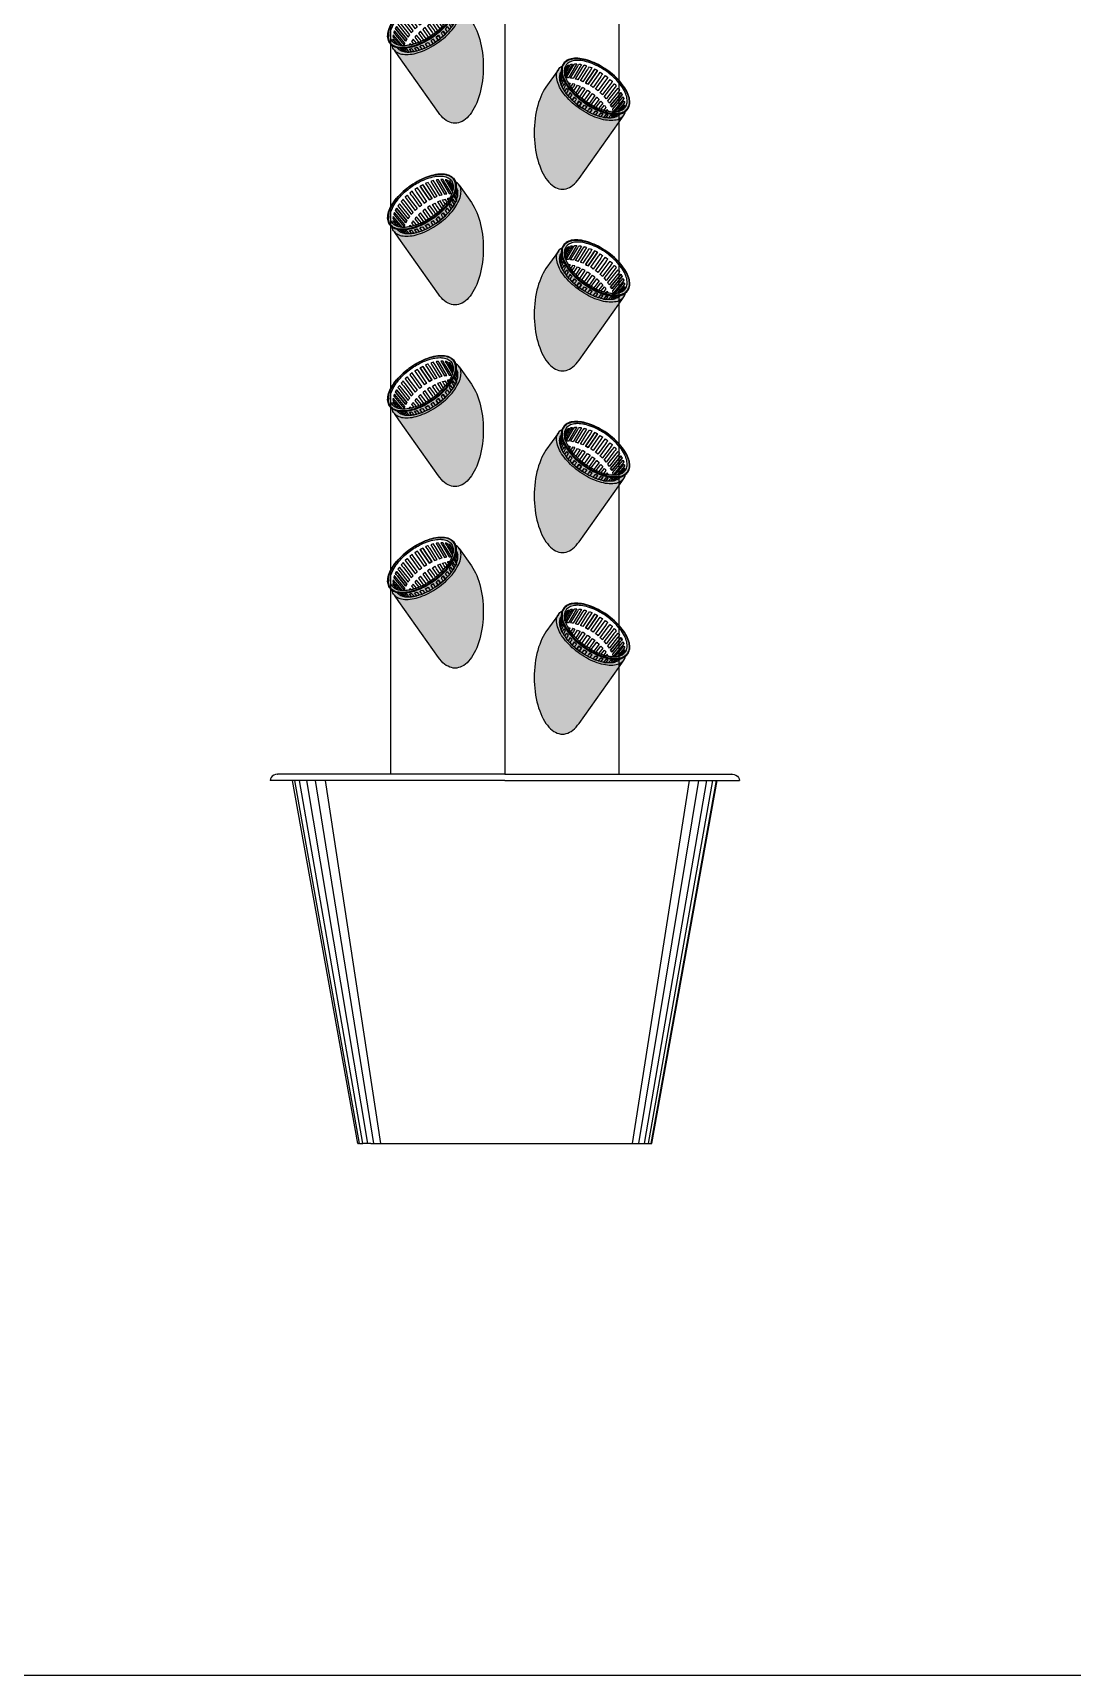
# Model space of a CAD drawing. Header units: metres. Extents: x -175 to 101, y -7 to 93.
# Drawn here: x -0.693 to 0.164, y -0.491 to 0.865 of the extents above; entities that cross this region are included whole.
import ezdxf

# ---------------------------------------------------------------- set-up
doc = ezdxf.new("R2010")
doc.units = ezdxf.units.M

# ---------------------------------------------------------------- blocks, each defined once
blk = doc.blocks.new('hidrop')
at = {"true_color": 0xffffff}
h = blk.add_hatch(color=7, dxfattribs=at)
h.dxf.hatch_style = 1
h.paths.add_polyline_path([(2.8209, -0.3979), (2.8245, -0.3927), (2.8252, -0.3919), (2.8257, -0.391), (2.8261, -0.39), (2.8265, -0.3887), (2.8269, -0.3884), (2.8277, -0.3877), (2.828, -0.3872), (2.8283, -0.3868), (2.8284, -0.3867), (2.8291, -0.3855), (2.8295, -0.3846), (2.8298, -0.3835), (2.83, -0.3825), (2.8301, -0.3813), (2.83, -0.3801), (2.8299, -0.3789), (2.8296, -0.3776), (2.8293, -0.3763), (2.8288, -0.3749), (2.8282, -0.3735), (2.8275, -0.3721), (2.8268, -0.3707), (2.8259, -0.3693), (2.8249, -0.3678), (2.8238, -0.3664), (2.8227, -0.3649), (2.8215, -0.3635), (2.8209, -0.3629), (2.8201, -0.3621), (2.8188, -0.3607), (2.8173, -0.3593), (2.8158, -0.358), (2.8142, -0.3567), (2.8126, -0.3555), (2.811, -0.3543), (2.8093, -0.3532), (2.8076, -0.3521), (2.8058, -0.3511), (2.8041, -0.3501), (2.8023, -0.3492), (2.8005, -0.3484), (2.7988, -0.3477), (2.797, -0.347), (2.7953, -0.3464), (2.7936, -0.346), (2.7919, -0.3455), (2.7903, -0.3452), (2.7887, -0.345), (2.7872, -0.3449), (2.7857, -0.3448), (2.7843, -0.3449), (2.7829, -0.345), (2.7817, -0.3452), (2.7805, -0.3455), (2.7794, -0.346), (2.7784, -0.3464), (2.7774, -0.347), (2.7766, -0.3477), (2.7759, -0.3484), (2.7753, -0.3492), (2.7752, -0.3494), (2.7744, -0.3505), (2.7741, -0.3513), (2.7732, -0.3519), (2.7724, -0.3525), (2.7717, -0.3533), (2.7711, -0.3541), (2.7608, -0.3686), (2.7597, -0.3704), (2.7586, -0.3723), (2.7575, -0.3744), (2.7566, -0.3766), (2.7557, -0.3789), (2.7548, -0.3813), (2.7541, -0.3838), (2.7534, -0.3865), (2.7528, -0.3891), (2.7523, -0.3919), (2.7519, -0.3947), (2.7516, -0.3976), (2.7514, -0.4005), (2.7512, -0.4034), (2.7512, -0.4063), (2.7512, -0.4093), (2.7514, -0.4122), (2.7516, -0.4151), (2.7519, -0.4179), (2.7523, -0.4207), (2.7528, -0.4235), (2.7534, -0.4262), (2.7541, -0.4288), (2.7548, -0.4313), (2.7557, -0.4338), (2.7566, -0.4361), (2.7575, -0.4383), (2.7586, -0.4403), (2.7597, -0.4423), (2.7608, -0.4441), (2.762, -0.4457), (2.7633, -0.4472), (2.7646, -0.4486), (2.7659, -0.4497), (2.7673, -0.4507), (2.7687, -0.4515), (2.7702, -0.4522), (2.7716, -0.4526), (2.7731, -0.4529), (2.7745, -0.453), (2.776, -0.4529), (2.7775, -0.4526), (2.7789, -0.4522), (2.7803, -0.4515), (2.7817, -0.4507), (2.7831, -0.4497), (2.7845, -0.4486), (2.7858, -0.4472), (2.787, -0.4457), (2.7882, -0.4441)])
h.paths.add_polyline_path([(2.7763, -0.3584), (2.7761, -0.3576), (2.776, -0.3565), (2.776, -0.3557), (2.776, -0.3554), (2.7761, -0.3543), (2.7761, -0.3538), (2.7762, -0.3533), (2.7762, -0.3533), (2.7765, -0.3524), (2.7769, -0.3515), (2.7769, -0.3515), (2.7774, -0.3507), (2.7779, -0.3499), (2.7786, -0.3492), (2.7794, -0.3486), (2.7802, -0.3481), (2.7811, -0.3477), (2.7822, -0.3473), (2.7832, -0.347), (2.7844, -0.3468), (2.7856, -0.3467), (2.7863, -0.3466), (2.7866, -0.3466), (2.7869, -0.3466), (2.7883, -0.3467), (2.7897, -0.3468), (2.7912, -0.347), (2.7927, -0.3473), (2.7942, -0.3477), (2.7958, -0.3481), (2.7974, -0.3486), (2.799, -0.3492), (2.8006, -0.3499), (2.8023, -0.3507), (2.8039, -0.3515, -0.05525), (2.813, -0.3574), (2.8147, -0.3588), (2.8161, -0.36), (2.8175, -0.3613), (2.8187, -0.3625), (2.8199, -0.3638), (2.8211, -0.3652), (2.8221, -0.3665), (2.8231, -0.3678), (2.824, -0.3691), (2.8248, -0.3705), (2.8256, -0.3718), (2.8262, -0.3731), (2.8267, -0.3744), (2.8271, -0.3756), (2.8275, -0.3768), (2.8277, -0.378), (2.8278, -0.3792), (2.8279, -0.3803), (2.8278, -0.3813), (2.8276, -0.3823), (2.8274, -0.3833), (2.827, -0.3841), (2.8265, -0.3849), (2.8259, -0.3857), (2.8255, -0.3861), (2.8253, -0.3864), (2.8247, -0.3868), (2.8245, -0.387), (2.8239, -0.3874), (2.8237, -0.3875), (2.8225, -0.388, -0.33485)], flags=16)
for p, q in [((2.7721, -0.3605), (2.7737, -0.3576)), ((2.7736, -0.3568), (2.7722, -0.3592)), ((2.7988, -0.3527), (2.7988, -0.3527)), ((2.8018, -0.3703), (2.8018, -0.3703)), ((2.8212, -0.3726), (2.8212, -0.3726)), ((2.7864, -0.3829), (2.7882, -0.3804)), ((2.7882, -0.4441), (2.8209, -0.3979)), ((2.8176, -0.3935), (2.8176, -0.3936)), ((2.7514, -0.4122), (2.7516, -0.4151)), ((2.7516, -0.4151), (2.7519, -0.4179)), ((2.7519, -0.4179), (2.7523, -0.4207)), ((2.7523, -0.4207), (2.7528, -0.4235)), ((2.7528, -0.4235), (2.7534, -0.4262)), ((2.7534, -0.4262), (2.7541, -0.4288)), ((2.7541, -0.4288), (2.7548, -0.4313)), ((2.7548, -0.4313), (2.7557, -0.4338)), ((2.7557, -0.4338), (2.7566, -0.4361)), ((2.7566, -0.4361), (2.7575, -0.4383)), ((2.7575, -0.4383), (2.7586, -0.4403)), ((2.7586, -0.4403), (2.7597, -0.4423)), ((2.7597, -0.4423), (2.7608, -0.4441)), ((2.7608, -0.4441), (2.762, -0.4457)), ((2.762, -0.4457), (2.7633, -0.4472)), ((2.7633, -0.4472), (2.7646, -0.4486)), ((2.7845, -0.4486), (2.7858, -0.4472)), ((2.7858, -0.4472), (2.787, -0.4457)), ((2.787, -0.4457), (2.7882, -0.4441)), ((2.7646, -0.4486), (2.7659, -0.4497)), ((2.7659, -0.4497), (2.7673, -0.4507)), ((2.7673, -0.4507), (2.7687, -0.4515)), ((2.7687, -0.4515), (2.7702, -0.4522)), ((2.7702, -0.4522), (2.7716, -0.4526)), ((2.7716, -0.4526), (2.7731, -0.4529)), ((2.7731, -0.4529), (2.7745, -0.453)), ((2.7745, -0.453), (2.776, -0.4529)), ((2.776, -0.4529), (2.7775, -0.4526)), ((2.7775, -0.4526), (2.7789, -0.4522)), ((2.7789, -0.4522), (2.7803, -0.4515)), ((2.7803, -0.4515), (2.7817, -0.4507)), ((2.7817, -0.4507), (2.7831, -0.4497)), ((2.7831, -0.4497), (2.7845, -0.4486))]:
    blk.add_line(p, q)
for points in [[(2.8245, -0.3927), (2.8238, -0.3934), (2.823, -0.3941), (2.822, -0.3947), (2.821, -0.3952), (2.8199, -0.3956), (2.8187, -0.3959), (2.8174, -0.3961), (2.816, -0.3963), (2.8146, -0.3963), (2.8131, -0.3963), (2.8116, -0.3961), (2.8099, -0.3959), (2.8083, -0.3956), (2.8066, -0.3952), (2.8049, -0.3947), (2.8031, -0.3941), (2.8013, -0.3934), (2.7995, -0.3927), (2.7977, -0.3919), (2.796, -0.391), (2.7942, -0.39), (2.7924, -0.3889), (2.7907, -0.3878), (2.7889, -0.3867), (2.7873, -0.3855), (2.7856, -0.3842), (2.784, -0.3829), (2.7825, -0.3816), (2.781, -0.3802), (2.7796, -0.3788), (2.7783, -0.3773), (2.777, -0.3759), (2.7759, -0.3744), (2.7748, -0.373), (2.7738, -0.3715), (2.7729, -0.37), (2.7721, -0.3686), (2.7714, -0.3672), (2.7708, -0.3658), (2.7703, -0.3644), (2.77, -0.363), (2.7697, -0.3617), (2.7696, -0.3605), (2.7695, -0.3593), (2.7696, -0.3581), (2.7698, -0.357), (2.7701, -0.356), (2.7705, -0.355), (2.7711, -0.3541), (2.7717, -0.3533), (2.7724, -0.3525), (2.7732, -0.3519), (2.7741, -0.3513)], [(2.7752, -0.3494), (2.775, -0.3497), (2.7744, -0.3505), (2.7741, -0.3513), (2.774, -0.3515), (2.7737, -0.3525), (2.7736, -0.3536), (2.7735, -0.3547), (2.7735, -0.3558), (2.7735, -0.3559), (2.7735, -0.3561), (2.7735, -0.3562), (2.7736, -0.3568), (2.7737, -0.3572), (2.7737, -0.3576), (2.7739, -0.3585), (2.774, -0.3589), (2.7742, -0.3596), (2.7743, -0.3598), (2.7747, -0.3611), (2.7753, -0.3625), (2.776, -0.3639), (2.7768, -0.3654), (2.7768, -0.3654), (2.7777, -0.3668), (2.7786, -0.3682), (2.7797, -0.3697), (2.7809, -0.3711), (2.7821, -0.3726), (2.7834, -0.374), (2.7848, -0.3753), (2.7862, -0.3767), (2.7877, -0.378), (2.7893, -0.3793), (2.7909, -0.3806), (2.791, -0.3806), (2.7914, -0.3809), (2.7915, -0.381), (2.7926, -0.3817), (2.7926, -0.3818), (2.7943, -0.3829), (2.796, -0.384), (2.7977, -0.385), (2.7995, -0.386), (2.8013, -0.3868), (2.803, -0.3877), (2.8048, -0.3884), (2.8065, -0.389), (2.8083, -0.3896), (2.81, -0.3901), (2.8116, -0.3905), (2.8133, -0.3908), (2.8149, -0.391), (2.8164, -0.3912), (2.8179, -0.3912), (2.8193, -0.3912), (2.8193, -0.3912), (2.8196, -0.3912), (2.8198, -0.3911), (2.8199, -0.3911), (2.8206, -0.391), (2.8208, -0.391), (2.8222, -0.3907), (2.8222, -0.3907), (2.8223, -0.3907), (2.8231, -0.3905), (2.8242, -0.3901), (2.8252, -0.3896), (2.8261, -0.389), (2.8265, -0.3888), (2.8269, -0.3884), (2.8277, -0.3877), (2.828, -0.3872), (2.8283, -0.3868), (2.8284, -0.3867), (2.8286, -0.3864), (2.8291, -0.3855), (2.8295, -0.3846), (2.8298, -0.3835), (2.83, -0.3825), (2.8301, -0.3813), (2.83, -0.3801), (2.8299, -0.3789), (2.8296, -0.3776), (2.8293, -0.3763), (2.8288, -0.3749), (2.8282, -0.3735), (2.8275, -0.3721), (2.8268, -0.3707), (2.8259, -0.3693), (2.8249, -0.3678), (2.8238, -0.3664), (2.8227, -0.3649), (2.8215, -0.3635), (2.8209, -0.3629), (2.8201, -0.3621), (2.8188, -0.3607), (2.8173, -0.3593), (2.8158, -0.358), (2.8142, -0.3567), (2.8126, -0.3555), (2.811, -0.3543), (2.8093, -0.3532), (2.8076, -0.3521), (2.8058, -0.3511), (2.8041, -0.3501), (2.8023, -0.3492), (2.8005, -0.3484), (2.7988, -0.3477), (2.797, -0.347), (2.7953, -0.3464), (2.7936, -0.346), (2.7919, -0.3455), (2.7903, -0.3452), (2.7887, -0.345), (2.7872, -0.3449), (2.7857, -0.3448), (2.7843, -0.3449), (2.7829, -0.345), (2.7817, -0.3452), (2.7805, -0.3455), (2.7794, -0.346), (2.7784, -0.3464), (2.7774, -0.347), (2.7766, -0.3477), (2.7759, -0.3484), (2.7753, -0.3492), (2.7752, -0.3494), (2.7748, -0.3501), (2.7744, -0.3511), (2.7741, -0.3521), (2.7739, -0.3532), (2.7738, -0.3543), (2.7738, -0.3555), (2.774, -0.3567), (2.7742, -0.358), (2.7746, -0.3593), (2.7751, -0.3607), (2.7756, -0.3621), (2.7763, -0.3635), (2.7771, -0.3649), (2.778, -0.3664), (2.7789, -0.3678), (2.78, -0.3693), (2.7812, -0.3707), (2.7824, -0.3721), (2.7837, -0.3735), (2.7851, -0.3749), (2.7865, -0.3763), (2.7881, -0.3776), (2.7896, -0.3789), (2.7912, -0.3801), (2.7929, -0.3813), (2.7946, -0.3825), (2.7963, -0.3835), (2.798, -0.3846), (2.7998, -0.3855), (2.8016, -0.3864), (2.8033, -0.3872), (2.8051, -0.3879), (2.8068, -0.3886), (2.8086, -0.3892), (2.8103, -0.3897), (2.812, -0.3901), (2.8136, -0.3904), (2.8152, -0.3906), (2.8167, -0.3907), (2.8182, -0.3908), (2.8196, -0.3907), (2.8209, -0.3906), (2.8222, -0.3904), (2.8234, -0.3901), (2.8245, -0.3897), (2.8255, -0.3892), (2.8264, -0.3886), (2.8272, -0.3879), (2.828, -0.3872)], [(2.776, -0.3554), (2.7775, -0.3527), (2.7784, -0.3511), (2.7786, -0.3509), (2.7795, -0.3505), (2.7797, -0.3504), (2.7761, -0.3568)], [(2.7711, -0.3541), (2.7608, -0.3686), (2.7597, -0.3704), (2.7586, -0.3723), (2.7575, -0.3744), (2.7566, -0.3766), (2.7557, -0.3789), (2.7548, -0.3813), (2.7541, -0.3838)], [(2.7729, -0.3651), (2.7725, -0.3639), (2.7724, -0.3634), (2.7724, -0.3632), (2.7723, -0.363), (2.7723, -0.3628), (2.7723, -0.3624), (2.7722, -0.3621), (2.7722, -0.3619), (2.7722, -0.3616), (2.7721, -0.3605), (2.7721, -0.3605), (2.7722, -0.3595), (2.7722, -0.3592), (2.7724, -0.3585), (2.7725, -0.3582), (2.7725, -0.3579), (2.7727, -0.3575), (2.773, -0.3566), (2.7735, -0.3558)], [(2.7722, -0.362), (2.7739, -0.3589), (2.7739, -0.3591), (2.774, -0.36), (2.774, -0.3601), (2.7741, -0.3605), (2.7724, -0.3634)], [(2.7767, -0.36), (2.7767, -0.3601), (2.7772, -0.3613), (2.7777, -0.3625), (2.7782, -0.3637), (2.7783, -0.3638), (2.7788, -0.3646), (2.7789, -0.3648), (2.7789, -0.3649), (2.779, -0.3652), (2.7799, -0.3652), (2.7801, -0.3653), (2.7802, -0.3653), (2.7804, -0.3653), (2.7809, -0.3654), (2.7808, -0.3655), (2.7806, -0.3659), (2.78, -0.3668), (2.7807, -0.3678), (2.7812, -0.3684)], [(2.779, -0.3652), (2.7792, -0.3655), (2.7794, -0.3658), (2.7795, -0.3659), (2.7796, -0.3661), (2.7798, -0.3663), (2.7798, -0.3665), (2.78, -0.3668)], [(2.7855, -0.3734), (2.7853, -0.3732), (2.7853, -0.3732), (2.7851, -0.3731), (2.7849, -0.3729), (2.7847, -0.3726), (2.7846, -0.3725), (2.7842, -0.3721), (2.7839, -0.3718), (2.7839, -0.3717), (2.7828, -0.3705), (2.7825, -0.3701), (2.7836, -0.3685), (2.7838, -0.3682), (2.784, -0.3678), (2.7842, -0.3675), (2.7847, -0.3667), (2.7848, -0.3665), (2.7848, -0.3664), (2.7845, -0.3663), (2.7844, -0.3663), (2.7844, -0.3663), (2.783, -0.3659), (2.783, -0.3659), (2.7828, -0.3658), (2.7828, -0.3658), (2.7827, -0.366), (2.7819, -0.3673), (2.7816, -0.3677), (2.7812, -0.3684), (2.7817, -0.3691), (2.7823, -0.3698), (2.7825, -0.3701)], [(2.8033, -0.355), (2.8011, -0.3538), (2.8003, -0.355), (2.7995, -0.3563), (2.7937, -0.3649), (2.7935, -0.3652), (2.7944, -0.3656), (2.7957, -0.3663), (2.8016, -0.3575), (2.8033, -0.355), (2.8032, -0.3549)], [(2.8099, -0.3592), (2.8118, -0.3607), (2.8109, -0.362), (2.81, -0.3632), (2.804, -0.3715), (2.8038, -0.3718), (2.8033, -0.3714), (2.8019, -0.3703), (2.8019, -0.3703), (2.8018, -0.3703), (2.8032, -0.3685), (2.8081, -0.3617), (2.809, -0.3605), (2.8099, -0.3592)], [(2.7743, -0.3686), (2.7738, -0.3677), (2.7734, -0.3668)], [(2.7807, -0.3776), (2.7803, -0.3772), (2.7801, -0.3769), (2.7794, -0.3761), (2.7792, -0.3759), (2.7789, -0.3756), (2.7779, -0.3743), (2.7776, -0.374), (2.7769, -0.373), (2.7766, -0.3726), (2.7764, -0.3722), (2.776, -0.3716), (2.7752, -0.3703)], [(2.7764, -0.3722), (2.7781, -0.3695), (2.7783, -0.3699), (2.7787, -0.3704), (2.7793, -0.3713), (2.7776, -0.374)], [(2.7827, -0.3796), (2.7844, -0.377), (2.7852, -0.3777), (2.7854, -0.378), (2.7856, -0.3782), (2.7857, -0.3783), (2.786, -0.3785), (2.786, -0.3785), (2.7858, -0.3789), (2.7855, -0.3794), (2.7852, -0.3798), (2.7848, -0.3804), (2.7847, -0.3806), (2.7845, -0.3808), (2.7843, -0.3811), (2.7842, -0.381), (2.7841, -0.3809), (2.7839, -0.3808), (2.7839, -0.3808), (2.7836, -0.3805), (2.7834, -0.3803), (2.7827, -0.3796), (2.7826, -0.3795), (2.7825, -0.3795), (2.7813, -0.3782), (2.7807, -0.3776), (2.7809, -0.3774), (2.7813, -0.3768), (2.7815, -0.3763), (2.7824, -0.375), (2.782, -0.3746), (2.7819, -0.3744), (2.7811, -0.3735), (2.7809, -0.3732), (2.7792, -0.3759)], [(2.7844, -0.377), (2.7843, -0.3769), (2.7825, -0.3795)], [(2.7839, -0.3717), (2.786, -0.3684), (2.7868, -0.3671), (2.7873, -0.3673), (2.7874, -0.3673), (2.7887, -0.3679), (2.7889, -0.368), (2.789, -0.368), (2.7855, -0.3734), (2.7864, -0.3744), (2.7888, -0.3766), (2.7891, -0.3768), (2.7905, -0.378)], [(2.787, -0.3749), (2.7897, -0.3709), (2.791, -0.3689)], [(2.7888, -0.3766), (2.7932, -0.3701), (2.791, -0.3689)], [(2.7925, -0.3795), (2.7925, -0.3794), (2.7921, -0.3792), (2.7911, -0.3784), (2.7906, -0.378), (2.7905, -0.378), (2.7908, -0.3776), (2.7921, -0.3757), (2.7952, -0.3713), (2.7964, -0.372), (2.7972, -0.3726), (2.7973, -0.3726), (2.7932, -0.3784), (2.7925, -0.3795), (2.7936, -0.3803), (2.7944, -0.3808)], [(2.7964, -0.3821), (2.7952, -0.3813), (2.7944, -0.3808), (2.7992, -0.374), (2.8006, -0.3751), (2.8011, -0.3755), (2.7964, -0.3821), (2.7967, -0.3823), (2.7982, -0.3832)], [(2.8004, -0.3844), (2.8, -0.3841), (2.7984, -0.3833), (2.7983, -0.3833), (2.7982, -0.3832), (2.8029, -0.377), (2.803, -0.3771), (2.8032, -0.3773), (2.8045, -0.3785), (2.8047, -0.3787), (2.8004, -0.3844), (2.8016, -0.3849), (2.8023, -0.3853), (2.8026, -0.3854), (2.8032, -0.3857), (2.8045, -0.3862), (2.8046, -0.3863), (2.8049, -0.3864), (2.8064, -0.387), (2.8065, -0.387), (2.8068, -0.3871), (2.8081, -0.3875), (2.8086, -0.3876), (2.8089, -0.3878), (2.8096, -0.388), (2.8105, -0.3882)], [(2.7541, -0.3838), (2.7534, -0.3865), (2.7528, -0.3891), (2.7523, -0.3919), (2.7519, -0.3947), (2.7516, -0.3976), (2.7514, -0.4005), (2.7512, -0.4034), (2.7512, -0.4063), (2.7512, -0.4093), (2.7514, -0.4122)], [(2.7864, -0.3829), (2.7864, -0.3829), (2.7868, -0.3832), (2.7882, -0.3843), (2.7883, -0.3844), (2.7901, -0.3819), (2.7886, -0.3807), (2.7882, -0.3804), (2.7881, -0.3803), (2.7864, -0.3829), (2.7853, -0.382), (2.7843, -0.3811)], [(2.7906, -0.386), (2.7924, -0.3835), (2.7945, -0.3848), (2.7927, -0.3873), (2.7899, -0.3855), (2.7898, -0.3854), (2.7883, -0.3844)], [(2.7971, -0.3898), (2.799, -0.3874), (2.7988, -0.3873), (2.7984, -0.3871), (2.7981, -0.3869), (2.7968, -0.3862), (2.7959, -0.3875), (2.7954, -0.3881), (2.7952, -0.3884), (2.795, -0.3887), (2.7945, -0.3884), (2.7927, -0.3873)], [(2.8123, -0.3942), (2.8143, -0.3918), (2.8152, -0.3918), (2.8153, -0.3918), (2.8161, -0.3918), (2.8141, -0.3942), (2.8133, -0.3942), (2.8131, -0.3942), (2.8125, -0.3942), (2.8123, -0.3942), (2.8118, -0.3941), (2.8118, -0.3941), (2.8103, -0.394), (2.8103, -0.394), (2.8097, -0.3939), (2.8089, -0.3938), (2.8088, -0.3938), (2.8083, -0.3937), (2.8074, -0.3935), (2.8061, -0.3932), (2.8058, -0.3931), (2.8057, -0.3931), (2.8045, -0.3928), (2.8043, -0.3927), (2.804, -0.3926), (2.8027, -0.3922), (2.8017, -0.3918), (2.8014, -0.3917), (2.801, -0.3916), (2.8006, -0.3914), (2.8005, -0.3914), (2.7995, -0.3909), (2.7994, -0.3909), (2.7978, -0.3901), (2.7971, -0.3898), (2.797, -0.3897), (2.7966, -0.3895), (2.7963, -0.3894), (2.7962, -0.3893), (2.795, -0.3887)], [(2.8017, -0.3918), (2.8036, -0.3894), (2.8033, -0.3893), (2.803, -0.3892), (2.8025, -0.3889), (2.8024, -0.3889), (2.8014, -0.3885), (2.7995, -0.3909)], [(2.8023, -0.3853), (2.8062, -0.3803), (2.8064, -0.3805), (2.8068, -0.3809), (2.8078, -0.382), (2.8045, -0.3862)], [(2.8061, -0.3932), (2.808, -0.3908), (2.8079, -0.3908), (2.8076, -0.3907), (2.8064, -0.3904), (2.8063, -0.3903), (2.8059, -0.3902), (2.804, -0.3926)], [(2.8064, -0.387), (2.8091, -0.3837), (2.8093, -0.384), (2.8097, -0.3845), (2.8103, -0.3854), (2.8086, -0.3876)], [(2.8103, -0.394), (2.8122, -0.3916), (2.8117, -0.3916), (2.811, -0.3915), (2.8103, -0.3913), (2.8083, -0.3937)], [(2.8121, -0.3885), (2.812, -0.3882), (2.8116, -0.3875), (2.8114, -0.3871), (2.8105, -0.3882), (2.811, -0.3883), (2.8112, -0.3883), (2.8121, -0.3885), (2.8127, -0.3886), (2.8141, -0.3888), (2.8156, -0.389), (2.8169, -0.389), (2.8179, -0.389), (2.8182, -0.389), (2.8187, -0.3889), (2.8194, -0.3888), (2.8195, -0.3888), (2.8205, -0.3886), (2.8206, -0.3886), (2.8209, -0.3885), (2.8211, -0.3885), (2.8217, -0.3883), (2.8222, -0.3881), (2.8225, -0.3881)], [(2.8223, -0.3907), (2.8217, -0.3913), (2.8215, -0.3916), (2.8209, -0.392), (2.8207, -0.3922), (2.8203, -0.3924), (2.8199, -0.3927), (2.8197, -0.3928), (2.8194, -0.3929), (2.819, -0.3931), (2.8189, -0.3931), (2.8179, -0.3935), (2.8177, -0.3936), (2.8176, -0.3936), (2.8176, -0.3936), (2.8174, -0.3936), (2.8176, -0.3935), (2.8194, -0.3913), (2.819, -0.3915), (2.8184, -0.3916), (2.8179, -0.3916), (2.8159, -0.394), (2.8157, -0.394), (2.8144, -0.3941), (2.8141, -0.3942)], [(2.8179, -0.389), (2.8238, -0.382), (2.8255, -0.3801), (2.8256, -0.3805), (2.8256, -0.3809), (2.8257, -0.3816), (2.8209, -0.3872), (2.8195, -0.3888)], [(2.8209, -0.3979), (2.8245, -0.3927), (2.8252, -0.3919), (2.8257, -0.391), (2.8261, -0.39), (2.8264, -0.3889), (2.8265, -0.3888)], [(2.8174, -0.3936), (2.8168, -0.3938), (2.8164, -0.3939), (2.8159, -0.394)]]:
    blk.add_lwpolyline(points)
for points in [[(2.7888, -0.3452), (2.7873, -0.3451), (2.7858, -0.345), (2.7844, -0.3451), (2.7831, -0.3452), (2.7819, -0.3455), (2.7807, -0.3458), (2.78, -0.346), (2.7796, -0.3462), (2.7786, -0.3466), (2.7777, -0.3472), (2.7769, -0.3479), (2.7761, -0.3486), (2.7755, -0.3494), (2.775, -0.3503), (2.7746, -0.3512), (2.7743, -0.3522), (2.7741, -0.3533), (2.7741, -0.3544), (2.7741, -0.3556), (2.7742, -0.3568), (2.7745, -0.3581), (2.7748, -0.3594), (2.7753, -0.3608), (2.7759, -0.3621), (2.7766, -0.3635), (2.7773, -0.365), (2.7782, -0.3664), (2.7792, -0.3678), (2.7802, -0.3692), (2.7814, -0.3707), (2.7826, -0.3721), (2.7839, -0.3735), (2.7853, -0.3748), (2.7867, -0.3762), (2.7882, -0.3775), (2.7897, -0.3788), (2.7913, -0.38), (2.793, -0.3812), (2.7947, -0.3823), (2.7964, -0.3834), (2.7981, -0.3844), (2.7998, -0.3853), (2.8016, -0.3862), (2.8033, -0.387), (2.8051, -0.3878), (2.8068, -0.3884), (2.8085, -0.389), (2.8102, -0.3895), (2.8119, -0.3899), (2.8135, -0.3902), (2.815, -0.3904), (2.8166, -0.3905), (2.818, -0.3906), (2.8194, -0.3905), (2.8207, -0.3904), (2.822, -0.3902), (2.8232, -0.3899), (2.8243, -0.3895), (2.8253, -0.389), (2.8262, -0.3884), (2.827, -0.3878), (2.8277, -0.387), (2.8283, -0.3862), (2.8288, -0.3853), (2.8292, -0.3844), (2.8295, -0.3834), (2.8297, -0.3823), (2.8298, -0.3812), (2.8298, -0.38), (2.8296, -0.3788), (2.8294, -0.3775), (2.829, -0.3762), (2.8285, -0.3748), (2.828, -0.3735), (2.8273, -0.3721), (2.8265, -0.3707), (2.8257, -0.3692), (2.8247, -0.3678), (2.8236, -0.3664), (2.8225, -0.365), (2.8213, -0.3635), (2.82, -0.3621), (2.8186, -0.3608), (2.8172, -0.3594), (2.8157, -0.3581), (2.8141, -0.3568), (2.8125, -0.3556), (2.8109, -0.3544), (2.8092, -0.3533), (2.8075, -0.3522), (2.8058, -0.3512), (2.804, -0.3503), (2.8023, -0.3494), (2.8005, -0.3486), (2.7988, -0.3479), (2.7971, -0.3472), (2.7953, -0.3466), (2.7937, -0.3462), (2.792, -0.3458), (2.7904, -0.3455)], [(2.7748, -0.3594), (2.7745, -0.3581), (2.7742, -0.3568), (2.7741, -0.3556), (2.7741, -0.3544), (2.7741, -0.3533), (2.7743, -0.3522), (2.7746, -0.3512), (2.775, -0.3503), (2.7755, -0.3494), (2.7761, -0.3486), (2.7769, -0.3479), (2.7777, -0.3472), (2.7786, -0.3466), (2.7796, -0.3462), (2.78, -0.346), (2.7807, -0.3458), (2.7819, -0.3455), (2.7831, -0.3452), (2.7844, -0.3451), (2.7858, -0.345), (2.7873, -0.3451), (2.7888, -0.3452), (2.7904, -0.3455), (2.792, -0.3458), (2.7937, -0.3462), (2.7953, -0.3466), (2.7971, -0.3472), (2.7988, -0.3479), (2.8005, -0.3486), (2.8023, -0.3494), (2.804, -0.3503), (2.8058, -0.3512), (2.8075, -0.3522), (2.8092, -0.3533), (2.8109, -0.3544), (2.8125, -0.3556), (2.8141, -0.3568), (2.8157, -0.3581), (2.8172, -0.3594), (2.8186, -0.3608), (2.82, -0.3621), (2.8213, -0.3635), (2.8225, -0.365), (2.8236, -0.3664), (2.8247, -0.3678), (2.8257, -0.3692), (2.8265, -0.3707), (2.8273, -0.3721), (2.828, -0.3735), (2.8285, -0.3748), (2.829, -0.3762), (2.8294, -0.3775), (2.8296, -0.3788), (2.8298, -0.38), (2.8298, -0.3812), (2.8297, -0.3823), (2.8295, -0.3834), (2.8292, -0.3844), (2.8288, -0.3853), (2.8283, -0.3862), (2.8277, -0.387), (2.827, -0.3878), (2.8262, -0.3884), (2.8253, -0.389), (2.8243, -0.3895), (2.8232, -0.3899), (2.822, -0.3902), (2.8207, -0.3904), (2.8194, -0.3905), (2.818, -0.3906), (2.8166, -0.3905), (2.815, -0.3904), (2.8135, -0.3902), (2.8119, -0.3899), (2.8102, -0.3895), (2.8085, -0.389), (2.8068, -0.3884), (2.8051, -0.3878), (2.8033, -0.387), (2.8016, -0.3862), (2.7998, -0.3853), (2.7981, -0.3844), (2.7964, -0.3834), (2.7947, -0.3823), (2.793, -0.3812), (2.7913, -0.38), (2.7897, -0.3788), (2.7882, -0.3775), (2.7867, -0.3762), (2.7853, -0.3748), (2.7839, -0.3735), (2.7826, -0.3721), (2.7814, -0.3707), (2.7802, -0.3692), (2.7792, -0.3678), (2.7782, -0.3664), (2.7773, -0.365), (2.7766, -0.3635), (2.7759, -0.3621), (2.7753, -0.3608)], [(2.7814, -0.3518), (2.7767, -0.36), (2.7765, -0.3592), (2.7764, -0.3588), (2.7763, -0.3584), (2.78, -0.352), (2.7811, -0.35), (2.7816, -0.3498), (2.7819, -0.3498), (2.7827, -0.3497)], [(2.7789, -0.3611), (2.7785, -0.3611), (2.7785, -0.3611), (2.7781, -0.3611), (2.7776, -0.3611), (2.7777, -0.3609), (2.778, -0.3605), (2.7781, -0.3602), (2.7831, -0.3517), (2.7843, -0.3498), (2.7844, -0.3495), (2.7853, -0.3495), (2.7856, -0.3495), (2.7862, -0.3495), (2.7849, -0.3517), (2.7794, -0.3611)], [(2.7776, -0.3611), (2.7777, -0.3609), (2.778, -0.3605), (2.7781, -0.3602), (2.7831, -0.3517), (2.7843, -0.3498), (2.7844, -0.3495), (2.7853, -0.3495), (2.7856, -0.3495), (2.7862, -0.3495), (2.7849, -0.3517), (2.7794, -0.3611), (2.7789, -0.3611), (2.7785, -0.3611), (2.7781, -0.3611)], [(2.7815, -0.3608), (2.7869, -0.3519), (2.7878, -0.3503), (2.7882, -0.3497), (2.7895, -0.3498), (2.7897, -0.3499), (2.7901, -0.35), (2.7888, -0.3522), (2.7832, -0.3615), (2.7825, -0.3614), (2.7812, -0.3612)], [(2.7812, -0.3612), (2.7815, -0.3608), (2.7869, -0.3519), (2.7878, -0.3503), (2.7882, -0.3497), (2.7895, -0.3498), (2.7897, -0.3499), (2.7901, -0.35), (2.7888, -0.3522), (2.7832, -0.3615), (2.7825, -0.3614)], [(2.7851, -0.362), (2.7854, -0.3616), (2.791, -0.3526), (2.7917, -0.3514), (2.7923, -0.3504), (2.794, -0.3509), (2.7944, -0.3511), (2.793, -0.3533), (2.7872, -0.3626), (2.7868, -0.3625), (2.7853, -0.362)], [(2.791, -0.3526), (2.7917, -0.3514), (2.7923, -0.3505), (2.7925, -0.3505), (2.794, -0.3509), (2.7944, -0.3511), (2.793, -0.3533), (2.7872, -0.3626), (2.7868, -0.3625), (2.7853, -0.362), (2.7851, -0.362), (2.7854, -0.3616)], [(2.7986, -0.3526), (2.7988, -0.3527), (2.7976, -0.3546), (2.7914, -0.3642), (2.7898, -0.3635), (2.7893, -0.3633), (2.7895, -0.363), (2.7951, -0.3543), (2.7953, -0.354), (2.796, -0.353), (2.7967, -0.3519), (2.7972, -0.3521)], [(2.7893, -0.3633), (2.7895, -0.363), (2.7951, -0.3543), (2.7953, -0.354), (2.796, -0.353), (2.7967, -0.3519), (2.7972, -0.3521), (2.7986, -0.3526), (2.7988, -0.3527), (2.7988, -0.3527), (2.7976, -0.3546), (2.7914, -0.3642), (2.7898, -0.3635)], [(2.7723, -0.3624), (2.7722, -0.362), (2.7739, -0.3589), (2.7739, -0.3591), (2.774, -0.3601), (2.7741, -0.3605), (2.7724, -0.3634), (2.7724, -0.3632), (2.7723, -0.3628)], [(2.7745, -0.3623), (2.7746, -0.3625), (2.7748, -0.363), (2.7749, -0.3633), (2.775, -0.3638), (2.7751, -0.3639), (2.7734, -0.3668), (2.7733, -0.3664), (2.7732, -0.3662), (2.7731, -0.3659), (2.7731, -0.3658), (2.773, -0.3655), (2.773, -0.3654), (2.7729, -0.3652), (2.7729, -0.3652), (2.7729, -0.3651)], [(2.7745, -0.3623), (2.7746, -0.3625), (2.7748, -0.363), (2.7749, -0.3633), (2.775, -0.3638), (2.7751, -0.3639), (2.7734, -0.3668), (2.7738, -0.3677), (2.7743, -0.3686), (2.7748, -0.3677), (2.7751, -0.3673), (2.7759, -0.3659), (2.7759, -0.3658), (2.776, -0.3659), (2.7762, -0.3665), (2.7764, -0.3668), (2.7768, -0.3676), (2.7752, -0.3703), (2.776, -0.3716), (2.7764, -0.3722), (2.7781, -0.3695), (2.7783, -0.3699), (2.7787, -0.3704), (2.7793, -0.3713), (2.7776, -0.374), (2.7769, -0.373), (2.7766, -0.3726), (2.7764, -0.3722), (2.776, -0.3716), (2.7752, -0.3703), (2.7748, -0.3696), (2.7746, -0.3693), (2.7745, -0.3691), (2.7745, -0.369), (2.7743, -0.3687), (2.7738, -0.3677), (2.7734, -0.3668), (2.7733, -0.3664), (2.7732, -0.3662), (2.7731, -0.3659), (2.7731, -0.3658), (2.773, -0.3655), (2.773, -0.3654), (2.7729, -0.3652), (2.7729, -0.3651)], [(2.776, -0.3659), (2.7762, -0.3664), (2.7762, -0.3664), (2.7762, -0.3665), (2.7764, -0.3668), (2.7768, -0.3676), (2.7752, -0.3703), (2.7748, -0.3696), (2.7746, -0.3693), (2.7745, -0.3691), (2.7745, -0.369), (2.7743, -0.3687), (2.7743, -0.3686), (2.7744, -0.3684), (2.7748, -0.3677), (2.7751, -0.3673), (2.7759, -0.3659), (2.7759, -0.3658)], [(2.7935, -0.3652), (2.7937, -0.3649), (2.7995, -0.3563), (2.8003, -0.355), (2.8011, -0.3538), (2.8033, -0.355), (2.8016, -0.3575), (2.7957, -0.3663), (2.7944, -0.3656)], [(2.8041, -0.3584), (2.8047, -0.3576), (2.8056, -0.3563), (2.8068, -0.3571), (2.8076, -0.3576), (2.8077, -0.3577), (2.8068, -0.3589), (2.8062, -0.3598), (2.7999, -0.3689), (2.7999, -0.3689), (2.799, -0.3683), (2.7978, -0.3675), (2.798, -0.3673)], [(2.7978, -0.3675), (2.798, -0.3673), (2.8041, -0.3584), (2.8047, -0.3576), (2.8056, -0.3563), (2.8068, -0.3571), (2.8076, -0.3576), (2.8077, -0.3577), (2.8068, -0.3589), (2.8062, -0.3598), (2.7999, -0.3689), (2.7999, -0.3689), (2.799, -0.3683)], [(2.8018, -0.3703), (2.8032, -0.3685), (2.8081, -0.3617), (2.809, -0.3605), (2.8099, -0.3592), (2.8118, -0.3607), (2.8109, -0.362), (2.81, -0.3632), (2.804, -0.3715), (2.8038, -0.3718), (2.8033, -0.3714), (2.8019, -0.3703), (2.8019, -0.3703)], [(2.8138, -0.3624), (2.8139, -0.3626), (2.8141, -0.3627), (2.8154, -0.3639), (2.8156, -0.3641), (2.8147, -0.3653), (2.8138, -0.3665), (2.8076, -0.3747), (2.8074, -0.375), (2.8072, -0.3748), (2.806, -0.3737), (2.8056, -0.3734), (2.8123, -0.3645)], [(2.8056, -0.3734), (2.8123, -0.3645), (2.8138, -0.3624), (2.8139, -0.3626), (2.8141, -0.3627), (2.8156, -0.3641), (2.8147, -0.3653), (2.8138, -0.3665), (2.8076, -0.3747), (2.8074, -0.375), (2.8072, -0.3748), (2.806, -0.3737)], [(2.8189, -0.3677), (2.8181, -0.3687), (2.817, -0.37), (2.8108, -0.3781), (2.8106, -0.3784), (2.8096, -0.3773), (2.809, -0.3767), (2.8155, -0.3683), (2.8174, -0.3659), (2.8176, -0.3661), (2.8179, -0.3665)], [(2.809, -0.3767), (2.8155, -0.3683), (2.8174, -0.3659), (2.8176, -0.3661), (2.8179, -0.3665), (2.8189, -0.3677), (2.8181, -0.3687), (2.817, -0.37), (2.8108, -0.3781), (2.8106, -0.3784), (2.8096, -0.3773)], [(2.7843, -0.3769), (2.7844, -0.377), (2.7852, -0.3777), (2.7854, -0.378), (2.7857, -0.3783), (2.786, -0.3785), (2.786, -0.3785), (2.7858, -0.3789), (2.7855, -0.3794), (2.7852, -0.3798), (2.7848, -0.3804), (2.7847, -0.3806), (2.7845, -0.3808), (2.7843, -0.3811), (2.7853, -0.382), (2.7864, -0.3829), (2.7881, -0.3803), (2.7886, -0.3807), (2.7901, -0.3819), (2.7883, -0.3844), (2.7898, -0.3854), (2.7899, -0.3855), (2.7906, -0.386), (2.7924, -0.3835), (2.7945, -0.3848), (2.7927, -0.3873), (2.7898, -0.3855), (2.7883, -0.3844), (2.7882, -0.3843), (2.7868, -0.3832), (2.7864, -0.3829), (2.7864, -0.3829), (2.7853, -0.382), (2.7843, -0.3811), (2.7842, -0.381), (2.7841, -0.3809), (2.7839, -0.3808), (2.7839, -0.3808), (2.7836, -0.3805), (2.7834, -0.3803), (2.7825, -0.3795)], [(2.8209, -0.3722), (2.8209, -0.3722), (2.82, -0.3733), (2.8134, -0.3816), (2.8132, -0.3819), (2.8125, -0.381), (2.8119, -0.3801), (2.8188, -0.3716), (2.8204, -0.3695), (2.8206, -0.3699), (2.8209, -0.3703), (2.821, -0.3704), (2.8216, -0.3713)], [(2.8119, -0.3801), (2.8188, -0.3716), (2.8204, -0.3695), (2.8206, -0.3699), (2.8209, -0.3703), (2.821, -0.3704), (2.8216, -0.3713), (2.8209, -0.3722), (2.8209, -0.3722), (2.82, -0.3733), (2.8134, -0.3816), (2.8132, -0.3819), (2.8125, -0.381)], [(2.8142, -0.3836), (2.8148, -0.3847), (2.8151, -0.3853), (2.8154, -0.385), (2.8221, -0.3769), (2.8232, -0.3756), (2.8237, -0.3749), (2.8234, -0.3743), (2.823, -0.3736), (2.8228, -0.3732), (2.8212, -0.3752)], [(2.8142, -0.3836), (2.8212, -0.3752), (2.8228, -0.3732), (2.823, -0.3736), (2.8234, -0.3743), (2.8237, -0.3749), (2.8232, -0.3756), (2.8221, -0.3769), (2.8154, -0.385), (2.8151, -0.3853), (2.8148, -0.3847)], [(2.8234, -0.3804), (2.8168, -0.3882), (2.8164, -0.3887), (2.8163, -0.3883), (2.8159, -0.3872), (2.8159, -0.387), (2.8229, -0.3787), (2.8245, -0.3767), (2.8246, -0.3769), (2.8247, -0.3773), (2.825, -0.3781), (2.8251, -0.3784), (2.8248, -0.3787)], [(2.8159, -0.387), (2.8229, -0.3787), (2.8245, -0.3767), (2.8247, -0.3773), (2.825, -0.3781), (2.8251, -0.3784), (2.8248, -0.3787), (2.8234, -0.3804), (2.8168, -0.3882), (2.8164, -0.3887), (2.8163, -0.3883), (2.8159, -0.3872)], [(2.8122, -0.3916), (2.8117, -0.3916), (2.811, -0.3915), (2.8103, -0.3913), (2.8083, -0.3937), (2.8089, -0.3938), (2.8097, -0.3939), (2.8103, -0.394)], [(2.8159, -0.394), (2.8179, -0.3916), (2.8184, -0.3916), (2.819, -0.3915), (2.8194, -0.3913), (2.8176, -0.3935), (2.8176, -0.3936), (2.8174, -0.3936), (2.8168, -0.3938), (2.8164, -0.3939)]]:
    blk.add_lwpolyline(points, close=True)
blk.add_lwpolyline([(2.8211, -0.3885), (2.8241, -0.3851), (2.8257, -0.3832), (2.8257, -0.3838), (2.8256, -0.3843), (2.8255, -0.3845), (2.824, -0.3862), (2.8225, -0.3881), (2.8227, -0.388), (2.8237, -0.3875), (2.8239, -0.3874), (2.8245, -0.387), (2.8247, -0.3868), (2.8253, -0.3864), (2.8255, -0.3861), (2.8259, -0.3857), (2.8265, -0.3849), (2.827, -0.3841), (2.8274, -0.3833), (2.8276, -0.3823), (2.8278, -0.3813), (2.8279, -0.3803), (2.8278, -0.3792), (2.8277, -0.378), (2.8275, -0.3768), (2.8271, -0.3756), (2.8267, -0.3744), (2.8262, -0.3731), (2.8256, -0.3718), (2.8248, -0.3705), (2.824, -0.3691), (2.8231, -0.3678), (2.8221, -0.3665), (2.8211, -0.3652), (2.8199, -0.3638), (2.8187, -0.3625), (2.8175, -0.3613), (2.8161, -0.36), (2.8147, -0.3588), (2.8133, -0.3576, 0.057052), (2.8039, -0.3515), (2.8023, -0.3507), (2.8006, -0.3499), (2.799, -0.3492), (2.7974, -0.3486), (2.7958, -0.3481), (2.7942, -0.3477), (2.7927, -0.3473), (2.7912, -0.347), (2.7897, -0.3468), (2.7883, -0.3467), (2.7869, -0.3466), (2.7866, -0.3466), (2.7863, -0.3466), (2.7856, -0.3467), (2.7844, -0.3468), (2.7832, -0.347), (2.7822, -0.3473), (2.7811, -0.3477), (2.7802, -0.3481), (2.7794, -0.3486), (2.7786, -0.3492), (2.7779, -0.3499), (2.7774, -0.3507), (2.7769, -0.3515), (2.7769, -0.3515), (2.7765, -0.3524), (2.7762, -0.3533), (2.7762, -0.3533), (2.7761, -0.3538), (2.7761, -0.3543), (2.776, -0.3554), (2.776, -0.3557), (2.776, -0.3565), (2.7761, -0.3576), (2.7763, -0.3584)], format="xyb")

msp = doc.modelspace()

# ---------------------------------------------------------------- linework, layer by layer
for p, q in [((-0.3978, 0.2527), (-0.3978, 2.1767)), ((-0.3038, 2.1765), (-0.3038, 0.2527)), ((-0.2098, 2.1767), (-0.2098, 0.2527)), ((-0.3978, 0.4261), (-0.3978, 0.4829)), ((-0.4972, 0.249), (-0.4974, 0.2477)), ((-0.3038, 0.2477), (-0.4974, 0.2477)), ((-0.4966, 0.2502), (-0.4972, 0.249)), ((-0.4957, 0.2513), (-0.4966, 0.2502)), ((-0.4945, 0.2521), (-0.4957, 0.2513)), ((-0.4931, 0.2526), (-0.4945, 0.2521)), ((-0.4915, 0.2527), (-0.4931, 0.2526)), ((-0.4915, 0.2527), (-0.4912, 0.2527)), ((-0.4908, 0.2527), (-0.4912, 0.2527)), ((-0.3978, 0.2527), (-0.4908, 0.2527)), ((-0.425, -0.0523), (-0.479, 0.2477)), ((-0.3038, 0.2527), (-0.3978, 0.2527)), ((-0.3038, 0.2527), (-0.2098, 0.2527)), ((-0.3038, 0.2477), (-0.1102, 0.2477)), ((-0.2098, 0.2527), (-0.1168, 0.2527)), ((-0.1826, -0.0523), (-0.1286, 0.2477)), ((-0.1168, 0.2527), (-0.1164, 0.2527)), ((-0.1161, 0.2527), (-0.1164, 0.2527)), ((-0.1161, 0.2527), (-0.1145, 0.2526)), ((-0.1145, 0.2526), (-0.1131, 0.2521)), ((-0.1131, 0.2521), (-0.1119, 0.2513)), ((-0.1119, 0.2513), (-0.111, 0.2502)), ((-0.111, 0.2502), (-0.1104, 0.249)), ((-0.1104, 0.249), (-0.1102, 0.2477)), ((-0.425, -0.0523), (-0.4246, -0.0523)), ((-0.4237, -0.0523), (-0.4246, -0.0523)), ((-0.4237, -0.0523), (-0.4225, -0.0523)), ((-0.4225, -0.0523), (-0.421, -0.0523)), ((-0.4191, -0.0523), (-0.421, -0.0523)), ((-0.4169, -0.0523), (-0.4191, -0.0523)), ((-0.4145, -0.0523), (-0.4169, -0.0523)), ((-0.4145, -0.0523), (-0.4119, -0.0523)), ((-0.4119, -0.0523), (-0.4091, -0.0523)), ((-0.4091, -0.0523), (-0.4062, -0.0523)), ((-0.4062, -0.0523), (-0.2013, -0.0523)), ((-0.2013, -0.0523), (-0.1985, -0.0523)), ((-0.1985, -0.0523), (-0.1957, -0.0523)), ((-0.1957, -0.0523), (-0.1931, -0.0523)), ((-0.1931, -0.0523), (-0.1907, -0.0523)), ((-0.1907, -0.0523), (-0.1885, -0.0523)), ((-0.1885, -0.0523), (-0.1866, -0.0523)), ((-0.1866, -0.0523), (-0.1851, -0.0523)), ((-0.1851, -0.0523), (-0.1839, -0.0523)), ((-0.1839, -0.0523), (-0.183, -0.0523)), ((-0.183, -0.0523), (-0.1826, -0.0523)), ((-6.3278, -0.4912), (17.5858, -0.4912))]:
    msp.add_line(p, q)
at = {"transparency": 33554508}
for p, q in [((-0.4237, -0.0523), (-0.4772, 0.2477)), ((-0.421, -0.0523), (-0.4732, 0.2477)), ((-0.4169, -0.0523), (-0.4673, 0.2477)), ((-0.4119, -0.0523), (-0.4601, 0.2477)), ((-0.4062, -0.0523), (-0.4519, 0.2477)), ((-0.1985, -0.0523), (-0.1515, 0.2477)), ((-0.1931, -0.0523), (-0.1438, 0.2477)), ((-0.1885, -0.0523), (-0.1371, 0.2477)), ((-0.1851, -0.0523), (-0.1321, 0.2477)), ((-0.183, -0.0523), (-0.1292, 0.2477))]:
    msp.add_line(p, q, dxfattribs=at)

# ---------------------------------------------------------------- block references
at = {"xscale": -1}
for p in [(2.4296, 1.2434), (2.4296, 1.0934), (2.4296, 0.9434), (2.4296, 0.7934)]:
    msp.add_blockref('hidrop', p, dxfattribs=at)
for p in [(-3.0307, 1.1889), (-3.0307, 1.0389), (-3.0307, 0.8889), (-3.0307, 0.7389)]:
    msp.add_blockref('hidrop', p)

doc.saveas('drawing.dxf')
